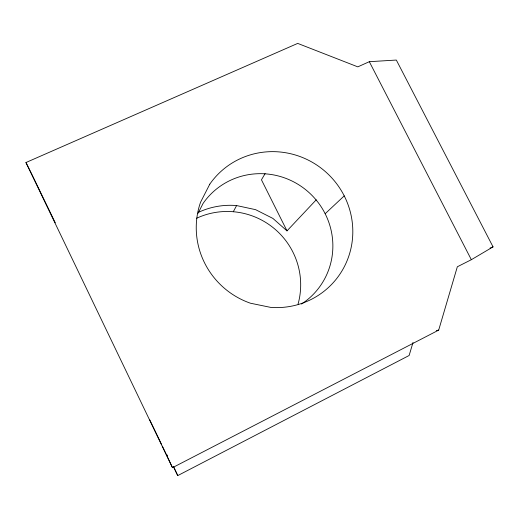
<?xml version="1.0" encoding="UTF-8"?>
<svg xmlns="http://www.w3.org/2000/svg" width="519" height="519" viewBox="0 0 519 519"><rect width="100%" height="100%" fill="white"/><g stroke="black" fill="none" stroke-linecap="round" stroke-linejoin="round"><path stroke-width="0.78" d="M438.685 330.116L457.336 266.772L471.343 259.701L493.05 246.875L396.334 60.055L369.32 61.69L357.812 66.86L297.705 43.401L25.95 162.531L172.496 467.684L438.685 330.116L436.362 330.571M413.02 342.456L409.121 355.502L177.738 475.599L173.534 466.847M198.024 213.341L203.085 203.429A71.68 70.175 40.6 0 1 312.185 195.598A71.68 70.175 40.6 0 1 301.5 304.043M233.297 211.733L236.606 205.563L255.595 209.663L272.936 218.447L287.001 230.877L316.253 199.796M265.112 173.586L261.453 179.814L287.001 230.877M325.16 213.737L344.233 195.871M490.053 248.069L493.05 246.875M369.32 61.69L471.343 259.701M55.28 222.8L31.653 173.943M25.95 162.531L31.296 173.229M173.554 466.672L177.738 475.599M166.677 454.385L167.378 455.838M149.796 419.949L161.668 444.666M162.369 446.126L172.496 467.684M196.623 218.246A73.036 72.297 40.1 0 1 274.661 228.905A73.036 72.297 40.1 0 1 298.062 304.102M198.66 212.258A75.625 74.775 40.2 0 1 236.606 205.563M209.78 184.18L200.568 202.215A79.128 77.143 40.7 0 0 250.456 303.219L270.853 307.417A79.128 77.143 40.7 0 0 344.558 196.526A79.128 77.143 40.7 0 0 209.78 184.18"/></g></svg>
